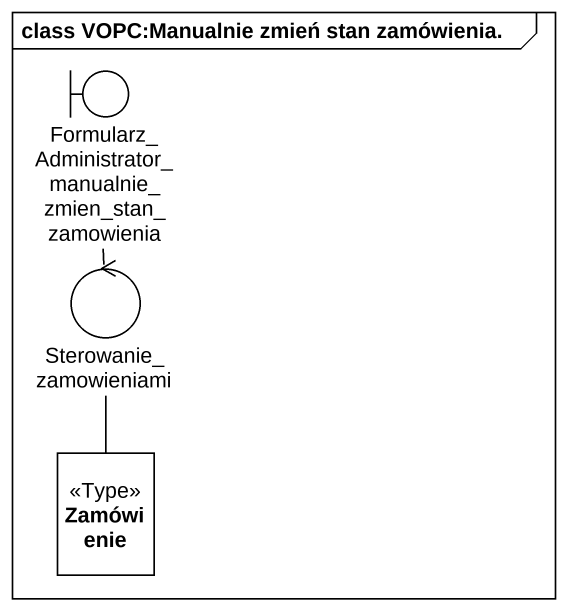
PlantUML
@startuml
mainframe class VOPC:Manualnie zmień stan zamówienia.
allowmixing
hide circle
hide empty members
boundary "Formularz_Administrator_manualnie_zmien_stan_zamowienia" as Formularz_Administrator
control Sterowanie_zamowieniami
class Zamówienie <<Type>>
Sterowanie_zamowieniami -up- Formularz_Administrator
Zamówienie -up- Sterowanie_zamowieniami
@enduml
